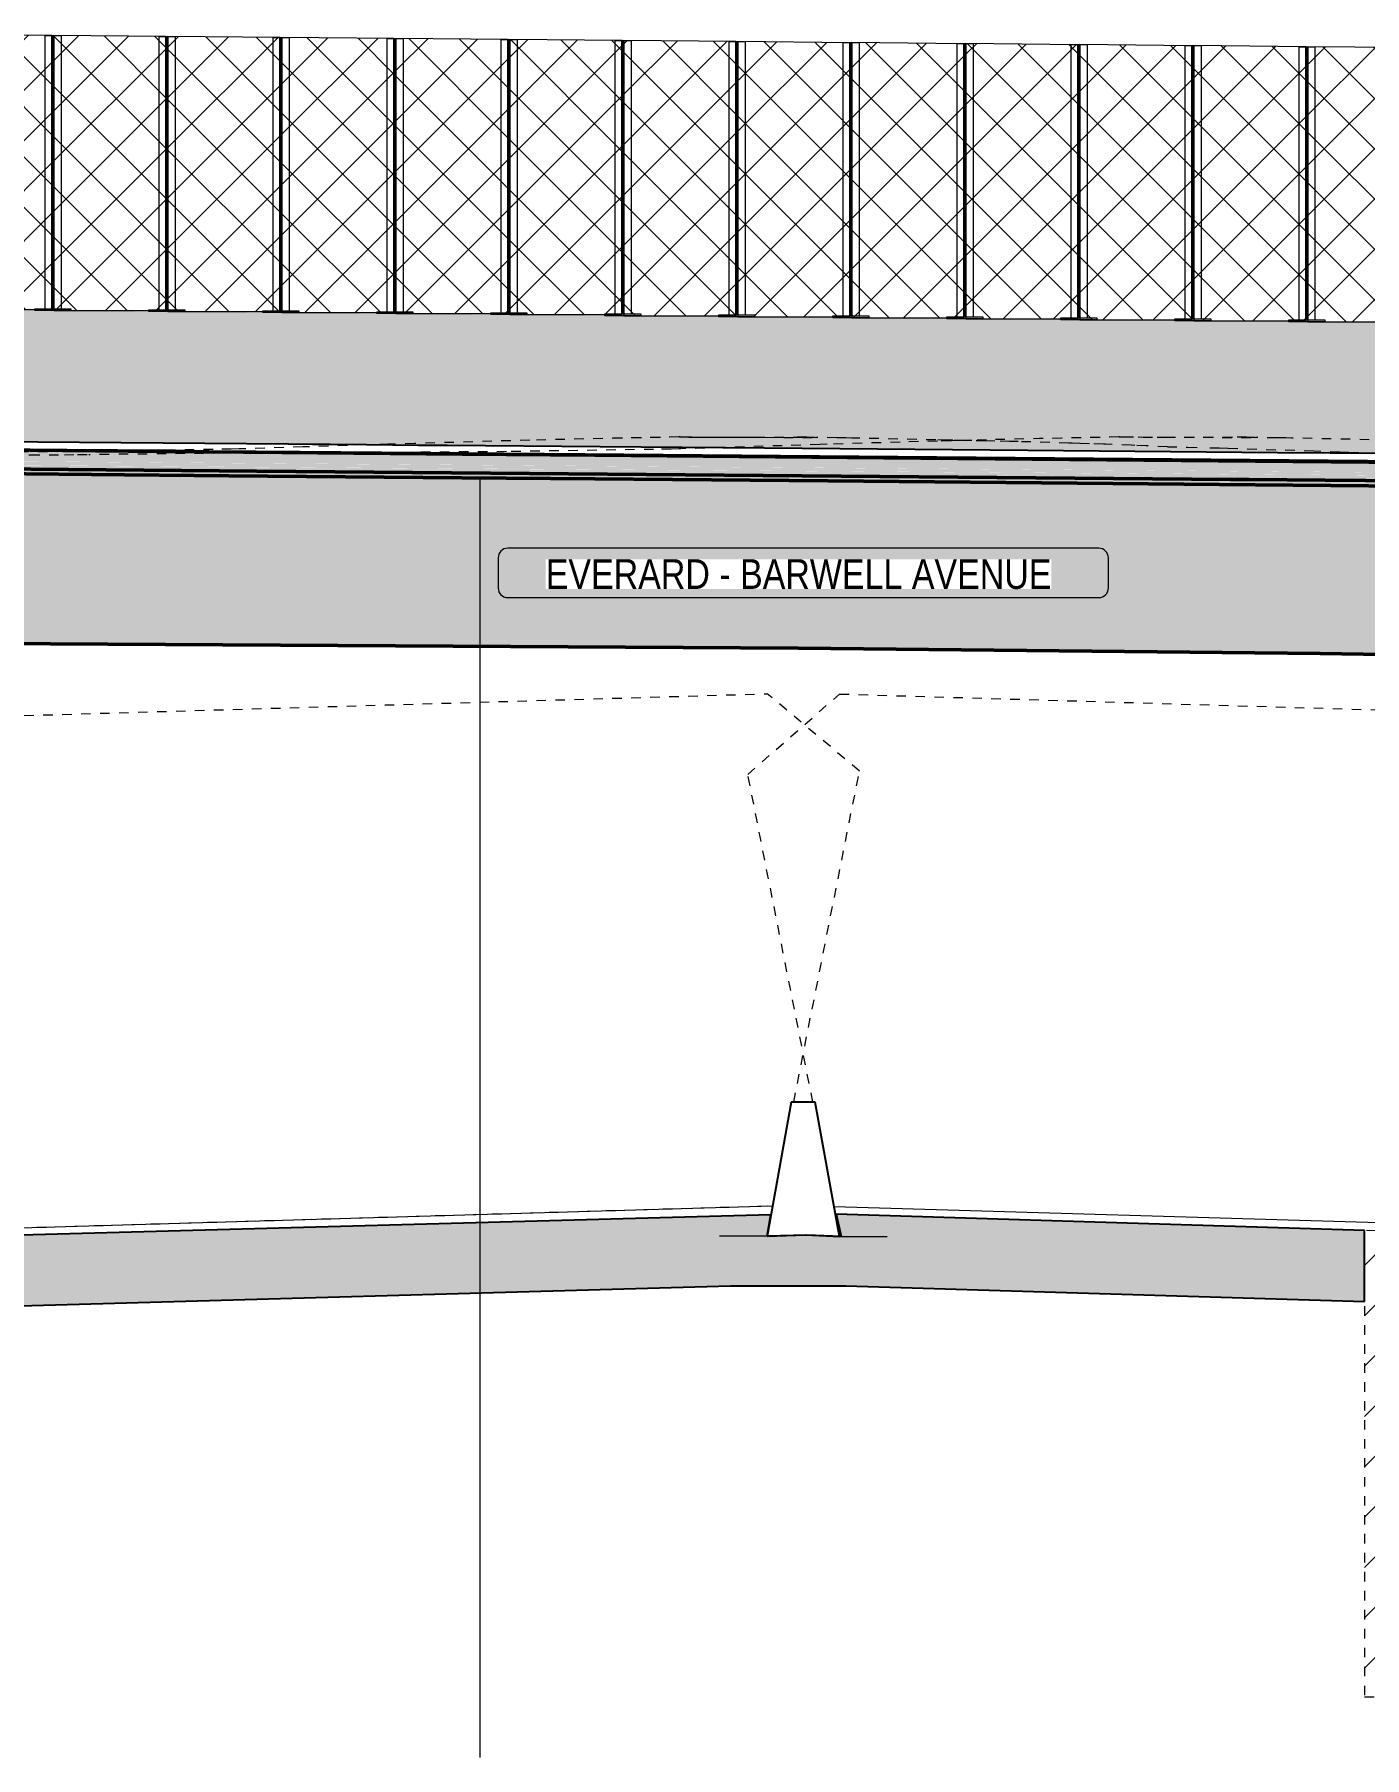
# Model space of a CAD drawing. Header units: metres. Extents: x -1147 to -802, y 5 to 567.
# Drawn here: x -964.46 to -950.44, y 8.21 to 26.37 of the extents above; entities that cross this region are included whole.
import ezdxf

# ---------------------------------------------------------------- set-up
doc = ezdxf.new("R2010")
doc.units = ezdxf.units.M
doc.linetypes.add('Dash - Tight', pattern=[0.0045, 0.003, -0.0015])
doc.linetypes.add('JacobsDash', pattern=[0.0045, 0.003, -0.0015])
for name, color, linetype, lineweight in [('A-DETL', 7, 'Continuous', 13), ('A-DETL-GENF', 7, 'Continuous', 9), ('A-FLOR', 7, 'Continuous', 50), ('A-FLOR-PATT', 7, 'Continuous', 40), ('G-ANNO-TEXT', 7, 'Continuous', 9)]:
    doc.layers.add(name, color=color, linetype=linetype, lineweight=lineweight)
doc.styles.add('Arial Narrow_1', font='ARIALN.TTF', dxfattribs={"height": 0.3125})
pattern_1 = [(45, (-954.57835, 10.849), (-0.265165, 0.265165), []), (135, (-954.57835, 10.849), (-0.265165, -0.265165), [])]

# ---------------------------------------------------------------- blocks, each defined once
blk = doc.blocks.new('T2DPAA-T2D-PWA-SU-M3D-000101_dwg-40820706-DRG-2873010 - ELEVATION')
at = {"color": 9, "linetype": 'Dash - Tight', "lineweight": 18, "true_color": 0xc0c0c0}
for p, q in [((-334.494, 21.984), (-335.019, 21.976)), ((-333.474, 22), (-334.494, 21.984)), ((-333.283, 22.003), (-333.474, 22)), ((-333.2, 22.005), (-333.283, 22.003)), ((-332.53, 22.026), (-333.2, 22.005)), ((-331.859, 22.047), (-332.53, 22.026)), ((-331.79, 22.049), (-331.859, 22.047)), ((-331.717, 22.052), (-331.79, 22.049)), ((-331.634, 22.054), (-331.717, 22.052)), ((-331.352, 22.062), (-331.634, 22.054)), ((-330.137, 22.097), (-331.352, 22.062)), ((-328.568, 22.131), (-330.137, 22.097)), ((-328.561, 22.131), (-329.33, 22.115)), ((-328.561, 22.131), (-328.568, 22.131)), ((-328.562, 22.131), (-328.568, 22.131)), ((-328.561, 22.131), (-328.478, 22.132)), ((-328.552, 22.131), (-328.561, 22.131)), ((-328.561, 22.131), (-328.482, 22.131)), ((-328.561, 22.131), (-328.551, 22.131)), ((-328.561, 22.131), (-327.219, 22.127)), ((-328.561, 22.131), (-328.552, 22.131)), ((-328.561, 22.131), (-328.552, 22.131)), ((-328.552, 22.131), (-328.561, 22.131)), ((-328.552, 22.131), (-328.501, 22.131)), ((-328.551, 22.131), (-328.461, 22.13)), ((-328.551, 22.131), (-328.501, 22.131)), ((-328.55, 22.131), (-328.479, 22.131)), ((-328.501, 22.131), (-328.461, 22.13)), ((-328.478, 22.131), (-328.471, 22.131)), ((-328.477, 22.132), (-328.444, 22.132)), ((-328.466, 22.131), (-328.43, 22.131)), ((-328.461, 22.13), (-327.116, 22.125)), ((-327.219, 22.127), (-327.367, 22.128)), ((-327.135, 22.126), (-327.219, 22.127)), ((-327.219, 22.127), (-327.115, 22.125)), ((-326.902, 22.122), (-327.115, 22.125)), ((-326.805, 22.12), (-326.902, 22.122)), ((-326.742, 22.119), (-326.805, 22.12)), ((-325.859, 22.1), (-326.742, 22.119)), ((-325.738, 22.098), (-325.859, 22.1)), ((-325.48, 22.092), (-325.738, 22.098)), ((-325.333, 22.089), (-325.48, 22.092)), ((-325.236, 22.087), (-325.333, 22.089)), ((-325.08, 22.084), (-325.333, 22.089)), ((-325.01, 22.083), (-325.08, 22.084)), ((-324.989, 22.082), (-325.078, 22.084)), ((-324.457, 22.065), (-324.989, 22.082)), ((-324.42, 22.064), (-324.457, 22.065)), ((-324.34, 22.062), (-324.42, 22.064)), ((-324.237, 22.06), (-324.34, 22.062)), ((-324.092, 22.055), (-324.237, 22.06)), ((-324.071, 22.054), (-324.092, 22.055)), ((-323.799, 22.043), (-324.07, 22.054)), ((-323.761, 22.041), (-323.799, 22.043)), ((-323.641, 22.036), (-323.761, 22.041)), ((-323.62, 22.036), (-323.64, 22.036)), ((-323.418, 22.028), (-323.618, 22.036)), ((-323.418, 22.028), (-323.204, 22.023)), ((-323.204, 22.023), (-323.039, 22.016)), ((-322.871, 22.011), (-323.039, 22.016)), ((-322.779, 22.008), (-322.871, 22.011)), ((-321.876, 21.981), (-322.778, 22.008)), ((-321.602, 21.971), (-321.876, 21.981)), ((-335.019, 21.976), (-335.499, 21.973)), ((-321.506, 21.967), (-321.602, 21.971)), ((-321.416, 21.964), (-321.506, 21.967)), ((-321.399, 21.963), (-321.416, 21.964))]:
    blk.add_line(p, q, dxfattribs=at)
blk = doc.blocks.new('T2DPAA-T2D-PWA-SU-M3D-000100_SurveySurface_rvt-3-DRG-2873010 - ELEVATION')
at = {"color": 9, "linetype": 'Dash - Tight', "lineweight": 18, "true_color": 0xc0c0c0}
blk.add_blockref('T2DPAA-T2D-PWA-SU-M3D-000101_dwg-40820706-DRG-2873010 - ELEVATION', (0, 0), dxfattribs=at)
blk = doc.blocks.new('T2DPAA-T2D-PWA-SU-M3D-000101_dwg-V28-DRG-2873010 - ELEVATION')
at = {"color": 9, "linetype": 'Dash - Tight', "lineweight": 18, "true_color": 0xc0c0c0}
for p, q in [((-328.832, 22), (-330.384, 21.976)), ((-328.648, 22.003), (-328.832, 22)), ((-328.568, 22.005), (-328.648, 22.003)), ((-328.546, 22.006), (-328.568, 22.005)), ((-328.293, 22.014), (-328.546, 22.006)), ((-328.247, 22.015), (-328.293, 22.014)), ((-328.118, 22.019), (-328.247, 22.015)), ((-327.476, 22.039), (-328.118, 22.019)), ((-327.082, 22.052), (-327.476, 22.039)), ((-327.002, 22.054), (-327.082, 22.052)), ((-326.235, 22.076), (-327.002, 22.054)), ((-325.841, 22.087), (-326.235, 22.076)), ((-325.7, 22.091), (-325.84, 22.087)), ((-325.694, 22.091), (-325.7, 22.091)), ((-325.665, 22.092), (-325.694, 22.091)), ((-325.648, 22.093), (-325.664, 22.092)), ((-325.637, 22.093), (-325.647, 22.093)), ((-325.599, 22.094), (-325.637, 22.093)), ((-325.589, 22.094), (-325.599, 22.094)), ((-325.502, 22.097), (-325.589, 22.094)), ((-325.323, 22.101), (-325.502, 22.097)), ((-323.93, 22.131), (-325.322, 22.101)), ((-323.926, 22.131), (-324.767, 22.113)), ((-323.926, 22.131), (-323.93, 22.131)), ((-323.927, 22.131), (-323.93, 22.131)), ((-323.926, 22.131), (-323.843, 22.132)), ((-323.921, 22.131), (-323.926, 22.131)), ((-323.926, 22.131), (-323.921, 22.131)), ((-323.926, 22.131), (-323.892, 22.131)), ((-323.926, 22.131), (-323.433, 22.13)), ((-323.926, 22.131), (-323.921, 22.131)), ((-323.926, 22.131), (-323.906, 22.131)), ((-323.921, 22.131), (-323.926, 22.131)), ((-323.921, 22.131), (-323.899, 22.131)), ((-323.921, 22.131), (-323.899, 22.131)), ((-323.897, 22.131), (-323.71, 22.131)), ((-323.894, 22.131), (-323.874, 22.131)), ((-323.892, 22.131), (-323.744, 22.131)), ((-323.874, 22.131), (-323.44, 22.129)), ((-323.44, 22.129), (-322.486, 22.125)), ((-323.433, 22.13), (-322.584, 22.127)), ((-322.584, 22.127), (-322.738, 22.128)), ((-322.496, 22.126), (-322.584, 22.127)), ((-322.584, 22.127), (-322.486, 22.125)), ((-322.266, 22.122), (-322.486, 22.125)), ((-322.17, 22.12), (-322.266, 22.122)), ((-322.108, 22.119), (-322.17, 22.12)), ((-321.091, 22.098), (-322.108, 22.119)), ((-335.316, 21.94), (-335.761, 21.938)), ((-335.102, 21.938), (-335.316, 21.94)), ((-334.942, 21.941), (-335.102, 21.938)), ((-334.802, 21.943), (-334.942, 21.941)), ((-334.571, 21.947), (-334.785, 21.943)), ((-332.969, 21.963), (-334.571, 21.947)), ((-332.248, 21.962), (-332.969, 21.963)), ((-332.201, 21.962), (-332.248, 21.962)), ((-332.184, 21.962), (-332.201, 21.962)), ((-332.117, 21.963), (-332.184, 21.962)), ((-332.07, 21.963), (-332.116, 21.963)), ((-331.666, 21.967), (-332.07, 21.963)), ((-330.384, 21.976), (-331.666, 21.967))]:
    blk.add_line(p, q, dxfattribs=at)
blk = doc.blocks.new('T2DPAA-T2D-PWA-SU-M3D-000100_SurveySurface_rvt-4-DRG-2873010 - ELEVATION')
at = {"color": 9, "linetype": 'Dash - Tight', "lineweight": 18, "true_color": 0xc0c0c0}
blk.add_blockref('T2DPAA-T2D-PWA-SU-M3D-000101_dwg-V28-DRG-2873010 - ELEVATION', (0, 0), dxfattribs=at)

msp = doc.modelspace()

# ---------------------------------------------------------------- hatches: boundary and pattern name
at = {"layer": 'A-DETL-GENF', "true_color": 0x808080}
h = msp.add_hatch(dxfattribs=at)
h.set_pattern_fill('FP_9', color=8, style=0, pattern_type=2)
h.set_pattern_definition(pattern_1)
h.paths.add_polyline_path([(-964.6646, 23.4738), (-964.2733, 23.4738), (-964.2733, 26.3623), (-965.4536, 26.3738), (-965.4536, 23.4738), (-964.7777, 23.4738)])
h = msp.add_hatch(dxfattribs=at)
h.set_pattern_fill('FP_9', color=8, style=0, pattern_type=2)
h.set_pattern_definition(pattern_1)
h.paths.add_polyline_path([(-963.565, 23.463), (-963.0719, 23.463), (-963.0719, 26.3516), (-964.2522, 26.363), (-964.2522, 23.463), (-963.7818, 23.463)])
h = msp.add_hatch(dxfattribs=at)
h.set_pattern_fill('FP_9', color=8, style=0, pattern_type=2)
h.set_pattern_definition(pattern_1)
h.paths.add_polyline_path([(-962.4577, 23.4523), (-961.8706, 23.4532), (-961.8706, 26.3409), (-963.0509, 26.3523), (-963.0509, 23.4523), (-962.7732, 23.4523)])
h = msp.add_hatch(dxfattribs=at)
h.set_pattern_fill('FP_9', color=8, style=0, pattern_type=2)
h.set_pattern_definition(pattern_1)
h.paths.add_polyline_path([(-961.3929, 23.4415), (-960.6693, 23.4415), (-960.6693, 26.3301), (-961.8495, 26.3415), (-961.8495, 23.4415), (-961.575, 23.4415)])
h = msp.add_hatch(dxfattribs=at)
h.set_pattern_fill('FP_9', color=8, style=0, pattern_type=2)
h.set_pattern_definition(pattern_1)
h.paths.add_polyline_path([(-959.9198, 23.4308), (-959.4679, 23.4308), (-959.4679, 26.3194), (-960.6482, 26.3308), (-960.6482, 23.4308), (-960.0301, 23.4308)])
h = msp.add_hatch(dxfattribs=at)
h.set_pattern_fill('FP_9', color=8, style=0, pattern_type=2)
h.set_pattern_definition(pattern_1)
h.paths.add_polyline_path([(-958.706, 23.4201), (-958.2666, 23.4201), (-958.2666, 26.3087), (-959.4469, 26.3201), (-959.4469, 23.4201), (-958.8164, 23.4201)])
h = msp.add_hatch(dxfattribs=at)
h.set_pattern_fill('FP_9', color=8, style=0, pattern_type=2)
h.set_pattern_definition(pattern_1)
h.paths.add_polyline_path([(-957.3819, 23.4093), (-957.0653, 23.4093), (-957.0653, 26.2979), (-958.2455, 26.3093), (-958.2455, 23.4093), (-957.4923, 23.4093)])
h = msp.add_hatch(dxfattribs=at)
h.set_pattern_fill('FP_9', color=8, style=0, pattern_type=2)
h.set_pattern_definition(pattern_1)
h.paths.add_polyline_path([(-956.2785, 23.3986), (-955.8639, 23.3986), (-955.8639, 26.2872), (-957.0442, 26.2986), (-957.0442, 23.3986), (-956.3888, 23.3986)])
h = msp.add_hatch(dxfattribs=at)
h.set_pattern_fill('FP_9', color=8, style=0, pattern_type=2)
h.set_pattern_definition(pattern_1)
h.paths.add_polyline_path([(-954.906, 23.3879), (-954.6626, 23.3879), (-954.6626, 26.2764), (-955.8429, 26.2879), (-955.8429, 23.3879), (-954.9544, 23.3879)])
h = msp.add_hatch(dxfattribs=at)
h.set_pattern_fill('FP_9', color=8, style=0, pattern_type=2)
h.set_pattern_definition(pattern_1)
h.paths.add_polyline_path([(-953.6302, 23.3771), (-953.4613, 23.3771), (-953.4613, 26.2657), (-954.6415, 26.2771), (-954.6415, 23.3771), (-953.6854, 23.3771)])
h = msp.add_hatch(dxfattribs=at)
h.set_pattern_fill('FP_9', color=8, style=0, pattern_type=2)
h.set_pattern_definition(pattern_1)
h.paths.add_polyline_path([(-953.1705, 23.3664), (-952.2599, 23.3664), (-952.2599, 26.255), (-953.4402, 26.2664), (-953.4402, 23.3664), (-953.1889, 23.3664)])
h = msp.add_hatch(dxfattribs=at)
h.set_pattern_fill('FP_9', color=8, style=0, pattern_type=2)
h.set_pattern_definition(pattern_1)
h.paths.add_polyline_path([(-951.5751, 23.3557), (-951.0586, 23.3557), (-951.0586, 26.2442), (-952.2389, 26.2557), (-952.2389, 23.3557), (-951.5889, 23.3557)])
h = msp.add_hatch(dxfattribs=at)
h.set_pattern_fill('FP_9', color=8, style=0, pattern_type=2)
h.set_pattern_definition(pattern_1)
h.paths.add_polyline_path([(-950.3337, 23.3449), (-949.8572, 23.3449), (-949.8572, 26.2335), (-951.0375, 26.2449), (-951.0372, 23.3449), (-950.3475, 23.3449)])
at = {"layer": 'A-DETL-GENF', "true_color": 0xc0c0c0, "transparency": 33554563}
h = msp.add_hatch(color=9, dxfattribs=at)
h.paths.add_polyline_path([(-939.2252, 21.857), (-939.2252, 23.1911), (-938.8452, 23.1911), (-938.8452, 23.2342), (-973.7189, 23.5455), (-973.7189, 22.1605), (-971.3614, 22.1403), (-971.36, 22.644), (-971.3543, 22.6818), (-971.3383, 22.7233), (-971.3138, 22.76), (-971.2852, 22.7883), (-971.2438, 22.8131), (-971.2059, 22.8263), (-971.1614, 22.8313), (-967.8094, 22.8311), (-967.7667, 22.8262), (-967.7197, 22.8084), (-967.6831, 22.7841), (-967.6532, 22.7531), (-967.6292, 22.7124), (-967.6157, 22.6696), (-967.6114, 22.619), (-967.6114, 22.1082), (-961.7129, 22.0562), (-961.6577, 22.0565), (-961.5887, 22.0565), (-949.6579, 21.9528), (-939.2304, 21.8571)])
h.paths.add_polyline_path([(-962.9646, 22.0945), (-962.9646, 22.0945), (-962.968, 22.0945)])
h.paths.add_polyline_path([(-955.9026, 22.12), (-955.9026, 22.12), (-955.8992, 22.1201)])
h.paths.add_polyline_path([(-953.2854, 22.1253), (-953.2854, 22.1253), (-953.275, 22.1256)])
h.paths.add_polyline_path([(-953.2613, 22.1259), (-953.2613, 22.1259), (-953.2578, 22.1259)])
h.paths.add_polyline_path([(-953.2647, 22.1258), (-953.2647, 22.1258), (-953.2613, 22.1259)])
h.paths.add_polyline_path([(-953.2716, 22.1256), (-953.2716, 22.1256), (-953.2647, 22.1258)])
h.paths.add_polyline_path([(-951.6751, 22.1273), (-951.6751, 22.1273), (-951.6716, 22.1275)])
h.paths.add_polyline_path([(-951.6475, 22.1284), (-951.6475, 22.1284), (-951.6448, 22.1285)])
h.paths.add_polyline_path([(-951.651, 22.1282), (-951.651, 22.1282), (-951.6475, 22.1284)])
h.paths.add_polyline_path([(-953.0199, 22.131), (-953.0199, 22.131), (-953.0177, 22.131)])
h.paths.add_polyline_path([(-957.9578, 22.6228), (-957.9578, 22.6228), (-957.9543, 22.6228)])
h.paths.add_polyline_path([(-955.6302, 23.0923), (-955.6302, 23.0923), (-955.6233, 23.0924)])
h.paths.add_polyline_path([(-953.244, 23.1267), (-953.244, 23.1267), (-953.2302, 23.1269)])
h.paths.add_polyline_path([(-953.2578, 23.1265), (-953.2578, 23.1265), (-953.244, 23.1267)])
h = msp.add_hatch(color=9, dxfattribs=at)
h.paths.add_polyline_path([(-938.4209, 21.5106), (-938.4206, 21.5672), (-941.4382, 21.5933), (-941.4382, 21.5471), (-942.4856, 21.5537), (-942.4856, 21.5554), (-942.5959, 21.5546), (-941.2224, 21.5418), (-939.8373, 21.5225), (-938.4242, 21.5106)])
h.paths.add_polyline_path([(-938.4205, 21.5877), (-938.4204, 21.6057), (-966.6783, 21.8119), (-966.6783, 21.8064), (-966.6511, 21.8054), (-966.71, 21.7598), (-964.9134, 21.7442), (-964.9002, 21.7966), (-955.2854, 21.7118), (-950.4855, 21.6695), (-949.4924, 21.6632), (-950.8717, 21.6765), (-938.458, 21.5879)])
h.paths.add_polyline_path([(-938.4204, 21.6215), (-938.4203, 21.6403), (-967.6114, 21.8521), (-967.6114, 21.8296), (-938.458, 21.6217)])
h.paths.add_polyline_path([(-938.4202, 21.6625), (-938.4196, 21.7689), (-947.0648, 21.8403), (-952.6923, 21.8857), (-962.0853, 21.9697), (-962.8163, 21.9746), (-964.0439, 21.9686), (-967.6114, 21.9944), (-967.6114, 21.957), (-966.9128, 21.9498), (-967.6114, 21.9455), (-967.6114, 21.8979), (-938.4304, 21.6626)])
h.paths.add_polyline_path([(-967.2086, 21.7625), (-967.1551, 21.8145), (-967.1749, 21.8159), (-967.6114, 21.8184), (-967.6114, 21.7666), (-967.2576, 21.763)])
h.paths.add_polyline_path([(-971.4866, 21.8004), (-971.485, 21.8009), (-971.4688, 21.8064), (-971.425, 21.8064), (-971.4326, 21.8121), (-971.3955, 21.8121), (-971.3955, 21.8176), (-971.3614, 21.8182), (-971.3614, 21.8507), (-971.4862, 21.8508), (-971.4866, 21.8064)])
h.paths.add_polyline_path([(-974.3792, 21.8252), (-974.379, 21.8766), (-974.4033, 21.8768), (-974.4033, 21.8254), (-974.3884, 21.8253)])
h.paths.add_polyline_path([(-971.3614, 21.8563), (-971.3614, 21.881), (-974.4031, 21.9032), (-974.4033, 21.878), (-971.3679, 21.8564)])
h.paths.add_polyline_path([(-971.3614, 21.9882), (-971.3614, 22.0215), (-974.4024, 22.0435), (-974.4026, 22.0135), (-971.3679, 21.9882)])
h = msp.add_hatch(color=9, dxfattribs=at)
h.paths.add_polyline_path([(-938.4206, 21.5672), (-938.4205, 21.5877), (-950.8551, 21.6749), (-945.7959, 21.6329), (-941.4377, 21.5975), (-941.4377, 21.5933), (-938.4245, 21.5672)])
h.paths.add_polyline_path([(-938.4204, 21.6057), (-938.4204, 21.6215), (-967.6114, 21.8296), (-967.6114, 21.819), (-938.458, 21.606)])
h.paths.add_polyline_path([(-938.4203, 21.6403), (-938.4202, 21.6625), (-967.6114, 21.8966), (-967.6114, 21.8536), (-938.458, 21.6406)])
h.paths.add_polyline_path([(-971.3614, 21.8507), (-971.3614, 21.8563), (-973.7679, 21.8721), (-971.6162, 21.8538), (-971.3679, 21.8508)])
h.paths.add_polyline_path([(-971.3614, 21.881), (-971.3614, 21.9882), (-974.4026, 22.0135), (-974.4024, 21.9032), (-971.3679, 21.881)])
h.paths.add_polyline_path([(-967.6114, 21.9456), (-966.9128, 21.9512), (-967.6114, 21.957), (-967.6114, 21.946)])
h.paths.add_polyline_path([(-963.9355, 21.9678), (-962.8163, 21.976), (-967.1266, 22.012), (-967.299, 22.0134), (-967.6114, 22.0166), (-967.6114, 21.9944), (-963.9473, 21.9679)])
h.paths.add_polyline_path([(-964.1163, 21.976), (-964.1163, 21.976), (-964.1129, 21.9761)])
h.paths.add_polyline_path([(-971.3614, 22.0215), (-971.3614, 22.0492), (-972.0852, 22.0544), (-972.8093, 22.0608), (-974.4023, 22.0744), (-974.4024, 22.0435), (-971.3645, 22.0216)])
h = msp.add_hatch(color=9, dxfattribs=at)
h.paths.add_polyline_path([(-961.4438, 22.0538), (-961.437, 22.0552), (-961.6853, 22.0559), (-961.637, 22.0554), (-961.4646, 22.054)])
h.paths.add_polyline_path([(-961.7164, 22.0561), (-961.7129, 22.0576), (-964.6301, 22.0811), (-961.7267, 22.0562)])
h.paths.add_polyline_path([(-971.3614, 22.1396), (-971.3614, 22.1403), (-971.3679, 22.1396)])
at = {"layer": 'A-DETL-GENF', "true_color": 0xe3e3e3, "transparency": 33554563}
msp.add_hatch(color=254, dxfattribs=at).paths.add_polyline_path([(-938.4339, 19.6913), (-938.426, 21.5106), (-940.1908, 21.5264), (-941.6028, 21.5463), (-942.5959, 21.556), (-942.4856, 21.5554), (-942.4856, 21.5537), (-941.7132, 21.5485), (-941.7132, 21.5479), (-941.4382, 21.5471), (-941.4382, 21.5933), (-949.6579, 21.6631), (-952.6371, 21.6877), (-962.0715, 21.772), (-964.9002, 21.7966), (-964.9134, 21.7442), (-966.71, 21.7598), (-966.6508, 21.806), (-966.6783, 21.8064), (-966.6783, 21.812), (-967.1197, 21.8145), (-967.1561, 21.8145), (-967.2086, 21.7625), (-967.6114, 21.7666), (-967.6114, 20.3313), (-967.6164, 20.2868), (-967.6312, 20.2445), (-967.655, 20.2066), (-967.6867, 20.175), (-967.7246, 20.1511), (-967.7669, 20.1363), (-967.8114, 20.1313), (-971.1614, 20.1313), (-971.2059, 20.1363), (-971.2482, 20.1511), (-971.2861, 20.175), (-971.3178, 20.2066), (-971.3416, 20.2445), (-971.3564, 20.2868), (-971.3614, 20.3313), (-971.3614, 21.8173), (-971.3955, 21.8163), (-971.3955, 21.8119), (-971.4326, 21.8121), (-971.425, 21.8064), (-971.4688, 21.8064), (-971.4866, 21.8004), (-971.4866, 21.8518), (-974.379, 21.8766), (-974.3884, 19.9978), (-968.8867, 19.9791), (-956.0965, 19.901), (-950.9086, 19.8465), (-938.4528, 19.6915)])
at = {"layer": 'A-DETL-GENF', "true_color": 0xffffff, "transparency": 33554563}
msp.add_hatch(color=7, dxfattribs=at).paths.add_polyline_path([(-974.916, 12.6832), (-957.1232, 13.1836), (-955.9076, 13.1836), (-950.4404, 13.0187), (-950.4404, 13.767), (-956.0074, 13.9378), (-955.9575, 13.703), (-956.3324, 13.7173), (-956.7371, 13.7067), (-956.6973, 13.9324), (-974.916, 13.4323), (-974.916, 13.0286)])
at = {"layer": 'A-DETL-GENF', "true_color": 0x888888}
h = msp.add_hatch(dxfattribs=at)
h.set_pattern_fill('FP_6', color=252, style=0, pattern_type=2)
h.set_pattern_definition([(45, (-954.57835, 10.849), (-0.265165, 0.265165), [])])
h.paths.add_polyline_path([(-942.5959, 8.8507), (-938.4527, 8.8507), (-938.4527, 13.1582), (-938.6531, 13.1582), (-938.5239, 13.4167), (-950.4404, 13.7666), (-950.4404, 8.8507)])
at = {"layer": 'A-FLOR-PATT', "lineweight": 5, "true_color": 0xc0c0c0}
h = msp.add_hatch(color=9, dxfattribs=at)
h.paths.add_polyline_path([(-961.5254, 22.052), (-961.4853, 22.0542), (-961.7405, 22.0549), (-961.7405, 22.0563), (-965.2094, 22.0862), (-967.6114, 22.107), (-967.6114, 22.1042), (-961.5267, 22.052)])
h.paths.add_polyline_path([(-971.3614, 22.1363), (-971.3614, 22.1396), (-975.4354, 22.1749), (-975.4335, 22.1712), (-971.3679, 22.1364)])
at = {"layer": 'A-FLOR-PATT', "lineweight": 50, "true_color": 0xc8c8c8}
h = msp.add_hatch(color=9, dxfattribs=at)
h.paths.add_polyline_path([(-938.4186, 21.5672), (-938.4196, 21.5877), (-938.4205, 21.5872), (-938.4196, 21.5672)])
h.paths.add_polyline_path([(-938.4183, 21.6057), (-938.4196, 21.6215), (-938.4204, 21.6215), (-938.4196, 21.6057)])
h.paths.add_polyline_path([(-938.4183, 21.6403), (-938.4196, 21.6625), (-938.4202, 21.6625), (-938.4196, 21.6403)])
h.paths.add_polyline_path([(-962.7191, 21.9752), (-962.7129, 21.9766), (-967.6114, 22.0186), (-967.6114, 22.0166), (-967.0128, 22.012), (-966.7956, 22.0105), (-962.7198, 21.9752)])
h.paths.add_polyline_path([(-974.4024, 22.0435), (-974.4023, 22.0754), (-971.6162, 22.0513), (-971.4866, 22.0518), (-975.8646, 22.088), (-975.8644, 22.0814), (-974.4036, 22.0744), (-974.4035, 22.0436)])

# ---------------------------------------------------------------- linework, layer by layer
at = {"layer": 'A-DETL', "color": 8, "true_color": 0x808080}
for p, q in [((-964.2733, 26.3623), (-965.4536, 26.3738)), ((-964.3471, 26.363), (-964.3471, 23.483)), ((-964.3471, 26.363), (-964.1771, 26.363)), ((-964.2733, 23.4738), (-964.2733, 26.3623)), ((-964.2671, 26.363), (-964.2592, 26.363)), ((-964.2671, 23.483), (-964.2671, 26.363)), ((-964.2592, 26.363), (-964.2592, 23.483)), ((-963.0719, 26.3516), (-964.2522, 26.363)), ((-964.2522, 26.363), (-964.2522, 23.463)), ((-964.1771, 26.363), (-964.1771, 23.483)), ((-963.1457, 26.3523), (-963.1457, 23.4723)), ((-963.1457, 26.3523), (-962.9757, 26.3523)), ((-963.0719, 23.463), (-963.0719, 26.3516)), ((-963.0657, 26.3523), (-963.0578, 26.3523)), ((-963.0657, 23.4723), (-963.0657, 26.3523)), ((-963.0578, 26.3523), (-963.0578, 23.4723)), ((-961.8706, 26.3409), (-963.0509, 26.3523)), ((-963.0509, 26.3523), (-963.0509, 23.4523)), ((-962.9757, 26.3523), (-962.9757, 23.4723)), ((-961.9444, 26.3415), (-961.9444, 23.4615)), ((-961.9444, 26.3415), (-961.7744, 26.3415)), ((-961.8706, 23.4523), (-961.8706, 26.3409)), ((-961.8644, 26.3415), (-961.8565, 26.3415)), ((-961.8644, 23.4615), (-961.8644, 26.3415)), ((-961.8565, 26.3415), (-961.8565, 23.4615)), ((-960.6693, 26.3301), (-961.8495, 26.3415)), ((-961.8495, 26.3415), (-961.8495, 23.4415)), ((-961.7744, 26.3415), (-961.7744, 23.4615)), ((-960.7431, 26.3308), (-960.7431, 23.4508)), ((-960.7431, 26.3308), (-960.5731, 26.3308)), ((-960.6693, 23.4415), (-960.6693, 26.3301)), ((-960.6631, 26.3308), (-960.6552, 26.3308)), ((-960.6631, 23.4508), (-960.6631, 26.3308)), ((-960.6552, 26.3308), (-960.6552, 23.4508)), ((-959.4679, 26.3194), (-960.6482, 26.3308)), ((-960.6482, 26.3308), (-960.6482, 23.4308)), ((-960.5731, 26.3308), (-960.5731, 23.4508)), ((-959.5417, 26.3201), (-959.5417, 23.4401)), ((-959.5417, 26.3201), (-959.3717, 26.3201)), ((-959.4679, 23.4308), (-959.4679, 26.3194)), ((-959.4617, 26.3201), (-959.4538, 26.3201)), ((-959.4617, 23.4401), (-959.4617, 26.3201)), ((-959.4538, 26.3201), (-959.4538, 23.4401)), ((-958.2666, 26.3087), (-959.4469, 26.3201)), ((-959.4469, 26.3201), (-959.4469, 23.4201)), ((-959.3717, 26.3201), (-959.3717, 23.4401)), ((-958.3404, 26.3093), (-958.3404, 23.4293)), ((-958.3404, 26.3093), (-958.1704, 26.3093)), ((-958.2666, 23.4201), (-958.2666, 26.3087)), ((-958.2604, 26.3093), (-958.2525, 26.3093)), ((-958.2604, 23.4293), (-958.2604, 26.3093)), ((-958.2525, 26.3093), (-958.2525, 23.4293)), ((-957.0653, 26.2979), (-958.2455, 26.3093)), ((-958.2455, 26.3093), (-958.2455, 23.4093)), ((-958.1704, 26.3093), (-958.1704, 23.4293)), ((-957.1391, 26.2986), (-957.1391, 23.4186)), ((-957.1391, 26.2986), (-956.9691, 26.2986)), ((-957.0653, 23.4093), (-957.0653, 26.2979)), ((-957.0591, 26.2986), (-957.0512, 26.2986)), ((-957.0591, 23.4186), (-957.0591, 26.2986)), ((-957.0512, 26.2986), (-957.0512, 23.4186)), ((-955.8639, 26.2872), (-957.0442, 26.2986)), ((-957.0442, 26.2986), (-957.0442, 23.3986)), ((-956.9691, 26.2986), (-956.9691, 23.4186)), ((-955.9377, 26.2879), (-955.9377, 23.4079)), ((-955.9377, 26.2879), (-955.7677, 26.2879)), ((-955.8639, 23.3986), (-955.8639, 26.2872)), ((-955.8577, 26.2879), (-955.8498, 26.2879)), ((-955.8577, 23.4079), (-955.8577, 26.2879)), ((-955.8498, 26.2879), (-955.8498, 23.4079)), ((-954.6626, 26.2764), (-955.8429, 26.2879)), ((-955.8429, 26.2879), (-955.8429, 23.3879)), ((-955.7677, 26.2879), (-955.7677, 23.4079)), ((-954.7364, 26.2771), (-954.7364, 23.3971)), ((-954.7364, 26.2771), (-954.5664, 26.2771)), ((-954.6626, 23.3879), (-954.6626, 26.2764)), ((-954.6564, 26.2771), (-954.6485, 26.2771)), ((-954.6564, 23.3971), (-954.6564, 26.2771)), ((-954.6485, 26.2771), (-954.6485, 23.3971)), ((-953.4613, 26.2657), (-954.6415, 26.2771)), ((-954.6415, 26.2771), (-954.6415, 23.3771)), ((-954.5664, 26.2771), (-954.5664, 23.3971)), ((-953.535, 26.2664), (-953.535, 23.3864)), ((-953.535, 26.2664), (-953.365, 26.2664)), ((-953.4613, 23.3771), (-953.4613, 26.2657)), ((-953.455, 26.2664), (-953.4471, 26.2664)), ((-953.455, 23.3864), (-953.455, 26.2664)), ((-953.4471, 26.2664), (-953.4471, 23.3864)), ((-952.2599, 26.255), (-953.4402, 26.2664)), ((-953.4402, 26.2664), (-953.4402, 23.3664)), ((-953.365, 26.2664), (-953.365, 23.3864)), ((-952.3337, 26.2557), (-952.3337, 23.3757)), ((-952.3337, 26.2557), (-952.1637, 26.2557)), ((-952.2599, 23.3664), (-952.2599, 26.255)), ((-952.2537, 26.2557), (-952.2458, 26.2557)), ((-952.2537, 23.3757), (-952.2537, 26.2557)), ((-952.2458, 26.2557), (-952.2458, 23.3757)), ((-951.0586, 26.2442), (-952.2389, 26.2557)), ((-952.2389, 26.2557), (-952.2389, 23.3557)), ((-952.1637, 26.2557), (-952.1637, 23.3757)), ((-951.1324, 26.2449), (-951.1324, 23.3649)), ((-951.1324, 26.2449), (-950.9624, 26.2449)), ((-951.0586, 23.3557), (-951.0586, 26.2442)), ((-951.0524, 26.2449), (-951.0445, 26.2449)), ((-951.0524, 23.3649), (-951.0524, 26.2449)), ((-951.0445, 26.2449), (-951.0445, 23.3649)), ((-949.8572, 26.2335), (-951.0375, 26.2449)), ((-951.0375, 26.2449), (-951.0375, 23.3449)), ((-950.9624, 26.2449), (-950.9624, 23.3649)), ((-965.4536, 23.4738), (-964.2733, 23.4738)), ((-964.4532, 23.483), (-964.0732, 23.483)), ((-964.4532, 23.463), (-964.4532, 23.483)), ((-964.0732, 23.463), (-964.4532, 23.463)), ((-964.2592, 23.483), (-964.2671, 23.483)), ((-964.2522, 23.463), (-963.0719, 23.463)), ((-964.0732, 23.483), (-964.0732, 23.463)), ((-963.2519, 23.4723), (-962.8719, 23.4723)), ((-963.2519, 23.4523), (-963.2519, 23.4723)), ((-962.8719, 23.4523), (-963.2519, 23.4523)), ((-963.0578, 23.4723), (-963.0657, 23.4723)), ((-963.0509, 23.4523), (-961.8706, 23.4523)), ((-962.8719, 23.4723), (-962.8719, 23.4523)), ((-962.0506, 23.4615), (-961.6706, 23.4615)), ((-962.0506, 23.4415), (-962.0506, 23.4615)), ((-961.6706, 23.4415), (-962.0506, 23.4415)), ((-961.8565, 23.4615), (-961.8644, 23.4615)), ((-961.8495, 23.4415), (-960.6693, 23.4415)), ((-961.6706, 23.4615), (-961.6706, 23.4415)), ((-960.8492, 23.4508), (-960.4692, 23.4508)), ((-960.8492, 23.4308), (-960.8492, 23.4508)), ((-960.6552, 23.4508), (-960.6631, 23.4508)), ((-960.4692, 23.4508), (-960.4692, 23.4308)), ((-959.6479, 23.4401), (-959.2679, 23.4401)), ((-959.6479, 23.4201), (-959.6479, 23.4401)), ((-959.4538, 23.4401), (-959.4617, 23.4401)), ((-959.2679, 23.4401), (-959.2679, 23.4201)), ((-960.4692, 23.4308), (-960.8492, 23.4308)), ((-960.6482, 23.4308), (-959.4679, 23.4308)), ((-959.2679, 23.4201), (-959.6479, 23.4201)), ((-959.4469, 23.4201), (-958.2666, 23.4201)), ((-958.4466, 23.4293), (-958.0666, 23.4293)), ((-958.4466, 23.4093), (-958.4466, 23.4293)), ((-958.0666, 23.4093), (-958.4466, 23.4093)), ((-958.2525, 23.4293), (-958.2604, 23.4293)), ((-958.2455, 23.4093), (-957.0653, 23.4093)), ((-958.0666, 23.4293), (-958.0666, 23.4093)), ((-957.2452, 23.4186), (-956.8652, 23.4186)), ((-957.2452, 23.3986), (-957.2452, 23.4186)), ((-956.8652, 23.3986), (-957.2452, 23.3986)), ((-957.0512, 23.4186), (-957.0591, 23.4186)), ((-957.0442, 23.3986), (-955.8639, 23.3986)), ((-956.8652, 23.4186), (-956.8652, 23.3986)), ((-956.0439, 23.4079), (-955.6639, 23.4079)), ((-956.0439, 23.3879), (-956.0439, 23.4079)), ((-955.6639, 23.3879), (-956.0439, 23.3879)), ((-955.8498, 23.4079), (-955.8577, 23.4079)), ((-955.8429, 23.3879), (-954.6626, 23.3879)), ((-955.6639, 23.4079), (-955.6639, 23.3879)), ((-954.8425, 23.3971), (-954.4625, 23.3971)), ((-954.8425, 23.3771), (-954.8425, 23.3971)), ((-954.4625, 23.3771), (-954.8425, 23.3771)), ((-954.6485, 23.3971), (-954.6564, 23.3971)), ((-954.6415, 23.3771), (-953.4613, 23.3771)), ((-954.4625, 23.3971), (-954.4625, 23.3771)), ((-953.6412, 23.3864), (-953.2612, 23.3864)), ((-953.6412, 23.3664), (-953.6412, 23.3864)), ((-953.2612, 23.3664), (-953.6412, 23.3664)), ((-953.4471, 23.3864), (-953.455, 23.3864)), ((-953.4402, 23.3664), (-952.2599, 23.3664)), ((-953.2612, 23.3864), (-953.2612, 23.3664)), ((-952.4399, 23.3757), (-952.0599, 23.3757)), ((-952.4399, 23.3557), (-952.4399, 23.3757)), ((-952.0599, 23.3557), (-952.4399, 23.3557)), ((-952.2458, 23.3757), (-952.2537, 23.3757)), ((-952.2389, 23.3557), (-951.0586, 23.3557)), ((-952.0599, 23.3757), (-952.0599, 23.3557)), ((-951.2385, 23.3649), (-950.8585, 23.3649)), ((-951.2385, 23.3449), (-951.2385, 23.3649)), ((-950.8585, 23.3449), (-951.2385, 23.3449)), ((-951.0445, 23.3649), (-951.0524, 23.3649)), ((-951.0375, 23.3449), (-949.8572, 23.3449)), ((-950.8585, 23.3649), (-950.8585, 23.3449))]:
    msp.add_line(p, q, dxfattribs=at)
at = {"layer": 'A-DETL', "lineweight": 50}
for p, q in [((-963.4703, 21.9817), (-964.8502, 21.9937)), ((-961.8503, 21.9676), (-963.4703, 21.9817)), ((-959.9504, 21.9512), (-961.8503, 21.9676)), ((-958.5505, 21.939), (-959.9504, 21.9512)), ((-955.5106, 21.9113), (-958.5505, 21.939)), ((-951.5907, 21.8757), (-955.5106, 21.9113)), ((-944.056, 21.8168), (-951.5907, 21.8757)), ((-964.9134, 21.7442), (-963.5083, 21.732)), ((-963.5083, 21.732), (-962.4077, 21.7225)), ((-962.4077, 21.7225), (-959.9521, 21.7012)), ((-959.9521, 21.7012), (-958.5522, 21.689)), ((-958.5522, 21.689), (-956.0965, 21.6667)), ((-956.0965, 21.6667), (-951.5924, 21.6257)), ((-951.5924, 21.6257), (-943.8698, 21.5654))]:
    msp.add_line(p, q, dxfattribs=at)
at = {"layer": 'A-DETL', "color": 7, "lineweight": 9, "true_color": 0xffffff}
for p, q in [((-959.7604, 8.21), (-959.7604, 21.6995)), ((-956.7371, 13.7067), (-957.2371, 13.7067)), ((-955.9728, 13.7039), (-955.4728, 13.7039))]:
    msp.add_line(p, q, dxfattribs=at)
at = {"layer": 'A-DETL', "color": 8, "lineweight": 18, "true_color": 0x808080}
for p, q in [((-953.2402, 20.9578), (-959.4702, 20.9578)), ((-959.5702, 20.8578), (-959.5702, 20.5378)), ((-953.1402, 20.5378), (-953.1402, 20.8578)), ((-959.4702, 20.4378), (-953.2402, 20.4378))]:
    msp.add_line(p, q, dxfattribs=at)
at = {"layer": 'A-DETL', "color": 252, "lineweight": 50, "true_color": 0x888888}
for p, q in [((-969.0085, 19.9799), (-956.4083, 19.9042)), ((-956.4083, 19.9042), (-950.9086, 19.8465)), ((-950.9086, 19.8465), (-938.4339, 19.6913))]:
    msp.add_line(p, q, dxfattribs=at)
at = {"layer": 'A-DETL', "linetype": 'JacobsDash', "lineweight": 18}
for p, q in [((-972.3614, 18.9657), (-956.7349, 19.4239)), ((-956.9403, 18.5743), (-955.9728, 19.421)), ((-955.7632, 18.6092), (-956.7349, 19.4239)), ((-955.9728, 19.421), (-940.5073, 18.9665)), ((-956.2541, 15.1197), (-956.9403, 18.5743)), ((-956.4562, 15.1197), (-955.7632, 18.6092)), ((-956.7349, 14.0215), (-972.3614, 13.5634))]:
    msp.add_line(p, q, dxfattribs=at)
at = {"layer": 'A-DETL', "lineweight": 25}
for p, q in [((-956.4821, 15.1197), (-956.7344, 13.7068)), ((-956.2282, 15.1197), (-956.4821, 15.1197)), ((-955.9728, 13.7039), (-956.2282, 15.1197)), ((-956.6973, 13.9324), (-972.3527, 13.5039)), ((-956.7371, 13.7067), (-956.6973, 13.9324)), ((-950.4404, 13.767), (-956.0074, 13.9378)), ((-956.0074, 13.9378), (-955.9575, 13.703)), ((-956.3172, 13.7177), (-956.7371, 13.7067)), ((-956.7344, 13.7068), (-956.3323, 13.7185)), ((-956.3323, 13.7185), (-955.9728, 13.7039)), ((-955.9575, 13.703), (-956.3172, 13.7177)), ((-974.916, 12.6832), (-957.1232, 13.1836)), ((-957.1232, 13.1836), (-955.9076, 13.1836)), ((-955.9076, 13.1836), (-950.4404, 13.0187))]:
    msp.add_line(p, q, dxfattribs=at)
at = {"layer": 'A-DETL', "lineweight": 18}
for p, q in [((-956.6779, 14.0232), (-972.3614, 13.5634)), ((-956.0299, 14.0201), (-940.5073, 13.5642))]:
    msp.add_line(p, q, dxfattribs=at)
at = {"layer": 'A-DETL', "color": 252, "lineweight": 25, "true_color": 0x838383}
msp.add_line((-950.4404, 13.0187), (-950.4404, 13.7666), dxfattribs=at)
at = {"layer": 'A-DETL', "color": 143, "linetype": 'JacobsDash', "lineweight": 18, "true_color": 0x78aac8}
for p, q in [((-950.4404, 13.7666), (-950.4404, 8.8507)), ((-938.5239, 13.4167), (-950.4404, 13.7666)), ((-950.4404, 8.8507), (-938.4527, 8.8507))]:
    msp.add_line(p, q, dxfattribs=at)
at = {"layer": 'A-DETL', "color": 8, "lineweight": 18, "true_color": 0x808080}
for centre, start, end in [((-959.4702, 20.8578), 90, 180), ((-953.2402, 20.8578), 0, 90), ((-959.4702, 20.5378), 180, 270), ((-953.2402, 20.5378), 270, 0)]:
    msp.add_arc(centre, 0.1, start, end, dxfattribs=at)
at = {"layer": 'A-FLOR', "lineweight": 25}
for p, q in [((-961.7819, 22.0542), (-967.6114, 22.1042)), ((-964.4567, 21.9921), (-964.4439, 21.992)), ((-964.4425, 21.992), (-964.0875, 21.9889)), ((-964.0875, 21.9889), (-963.0177, 21.9798)), ((-963.0177, 21.9798), (-962.7582, 21.9775)), ((-961.5267, 22.052), (-961.7805, 22.0542)), ((-961.4825, 22.0516), (-961.5254, 22.052)), ((-961.3371, 22.0504), (-961.4825, 22.0516)), ((-960.9596, 22.0471), (-961.3371, 22.0504)), ((-960.4107, 22.0424), (-960.9596, 22.0471)), ((-960.1095, 22.0398), (-960.4107, 22.0424)), ((-958.4957, 22.026), (-960.1084, 22.0398)), ((-957.2026, 22.0149), (-958.4957, 22.026)), ((-956.7635, 22.0111), (-957.2022, 22.0149)), ((-953.9889, 21.9873), (-956.7635, 22.0111)), ((-951.3569, 21.9648), (-953.9884, 21.9873)), ((-962.7582, 21.9775), (-962.6784, 21.9769)), ((-962.678, 21.9769), (-962.5794, 21.976)), ((-962.5794, 21.976), (-962.081, 21.9717)), ((-962.081, 21.9717), (-961.624, 21.9678)), ((-961.624, 21.9678), (-961.1284, 21.9636)), ((-961.1159, 21.9635), (-958.6083, 21.942)), ((-958.6083, 21.942), (-948.7981, 21.8578)), ((-950.2517, 21.9553), (-951.3569, 21.9648))]:
    msp.add_line(p, q, dxfattribs=at)
at = {"layer": 'A-FLOR'}
for p, q in [((-964.1144, 21.9886), (-964.4766, 21.9917)), ((-963.057, 21.9795), (-964.1144, 21.9886)), ((-962.7928, 21.9773), (-963.057, 21.9795)), ((-967.9696, 21.8217), (-962.1146, 21.7715)), ((-962.6187, 21.9758), (-962.7928, 21.9773)), ((-962.1226, 21.9715), (-962.6187, 21.9758)), ((-961.6577, 21.9675), (-962.1226, 21.9715)), ((-958.6578, 21.9418), (-961.6571, 21.9675)), ((-948.8233, 21.8575), (-958.6573, 21.9418)), ((-962.1146, 21.7715), (-951.8522, 21.6835)), ((-951.8522, 21.6835), (-951.6567, 21.6818)), ((-951.6554, 21.6818), (-950.8552, 21.6749)), ((-950.8551, 21.6749), (-948.8233, 21.6575))]:
    msp.add_line(p, q, dxfattribs=at)

# ---------------------------------------------------------------- block references
at = {"lineweight": 5}
for name in ['T2DPAA-T2D-PWA-SU-M3D-000100_SurveySurface_rvt-4-DRG-2873010 - ELEVATION', 'T2DPAA-T2D-PWA-SU-M3D-000100_SurveySurface_rvt-3-DRG-2873010 - ELEVATION']:
    msp.add_blockref(name, (-629.1003, 0), dxfattribs=at)

# ---------------------------------------------------------------- next in the draw order: texts
at = {"layer": 'G-ANNO-TEXT', "insert": (-959.0693, 20.8418), "char_height": 0.3125, "attachment_point": 1, "style": 'Arial Narrow_1', "bg_fill": 3, "box_fill_scale": 1, "bg_fill_color": 256, "bg_fill_transparency": 0}
msp.add_mtext('EVERARD - BARWELL AVENUE', dxfattribs=at)

doc.saveas('drawing.dxf')
